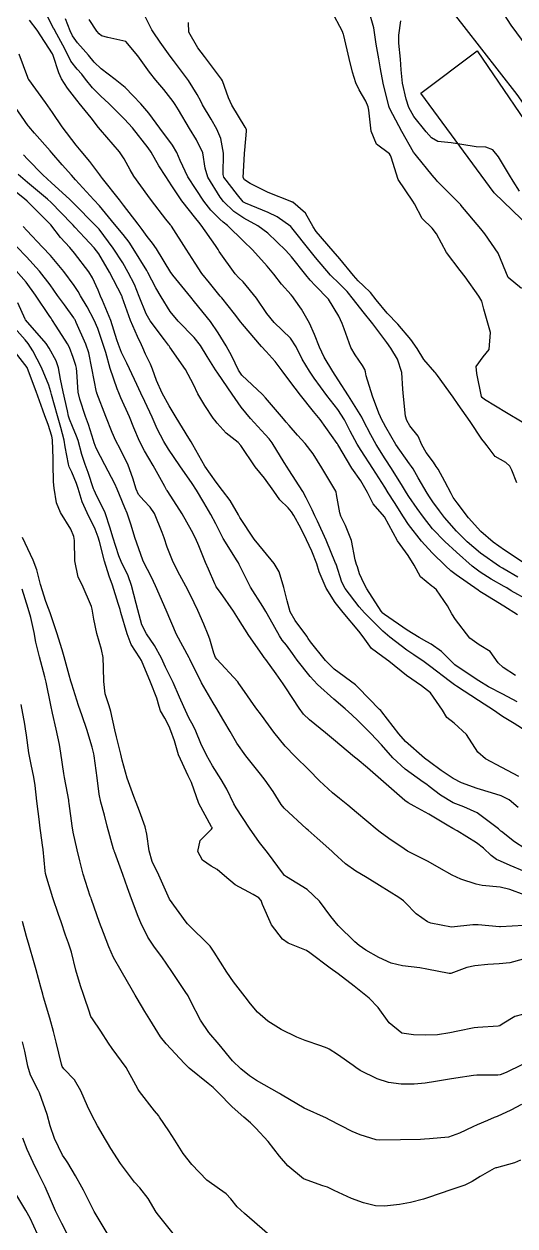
# Model space of a CAD drawing. Header units: metres. Extents: x 318500 to 325275, y 7408834 to 7428799.
# Drawn here: x 321953.8 to 321994.5, y 7423178.1 to 7423277.9 of the extents above; entities that cross this region are included whole.
import ezdxf

# ---------------------------------------------------------------- set-up
doc = ezdxf.new("R2010")
doc.units = ezdxf.units.M
doc.header["$MEASUREMENT"] = 0
for name, color, linetype in [('Curvas de Nivel 1m', 11, 'Continuous'), ('Curvas de Nivel 5m', 15, 'Continuous'), ('Edificações', 30, 'Continuous'), ('Vias Primárias', 230, 'Continuous'), ('Vias Secundárias', 230, 'Continuous')]:
    doc.layers.add(name, color=color, linetype=linetype)

msp = doc.modelspace()

# ---------------------------------------------------------------- linework, layer by layer
at = {"layer": 'Curvas de Nivel 1m', "flags": 128}
for points, elevation in [([(321994.747, 7423228.853), (321993.61, 7423229.561), (321991.882, 7423230.64), (321991.629, 7423230.803), (321991.489, 7423230.901), (321989.643, 7423232.182), (321989.215, 7423232.496), (321988.755, 7423232.933), (321987.666, 7423234.016), (321986.779, 7423234.964), (321985.701, 7423236.351), (321985.284, 7423236.984), (321984.538, 7423238.176), (321984.02, 7423238.997), (321983.737, 7423239.443), (321982.73, 7423241.015), (321981.782, 7423242.489), (321981.444, 7423243.035), (321980.869, 7423244.112), (321980.377, 7423245.051), (321979.823, 7423245.897), (321978.915, 7423247.069), (321977.861, 7423248.513), (321977.468, 7423249.086), (321976.874, 7423250.09), (321976.37, 7423251.103), (321975.901, 7423251.82), (321974.554, 7423253.13), (321973.931, 7423253.871), (321973.071, 7423255.149), (321971.963, 7423256.502), (321971.629, 7423256.827), (321971.32, 7423257.17), (321969.998, 7423259.028), (321969.894, 7423259.192), (321969.685, 7423259.514), (321968.491, 7423261.213), (321968.288, 7423261.472), (321968.036, 7423261.771), (321966.899, 7423263.232), (321966.069, 7423264.477), (321965.567, 7423265.248), (321964.978, 7423266.146), (321964.336, 7423267.266), (321964.105, 7423267.62), (321962.786, 7423269.29), (321962.141, 7423270.012), (321960.836, 7423271.313), (321960.166, 7423271.931), (321959.465, 7423272.622), (321958.893, 7423273.339), (321958.579, 7423273.737), (321958.192, 7423274.164), (321957.686, 7423274.842), (321957.42, 7423275.362), (321957.015, 7423276.162), (321956.351, 7423277.378), (321956.313, 7423277.451), (321956.242, 7423277.568), (321955.292, 7423279.39)], 831), ([(321995.126, 7423244.85), (321993.822, 7423245.641), (321991.995, 7423246.74), (321991.84, 7423246.877), (321991.817, 7423246.9), (321991.766, 7423246.976), (321991.36, 7423248.905), (321991.316, 7423249.465), (321991.884, 7423250.292), (321992.381, 7423250.893), (321992.509, 7423252.293), (321992.327, 7423252.894), (321991.94, 7423254.224), (321991.794, 7423254.902), (321991.544, 7423255.315), (321990.389, 7423256.916), (321989.978, 7423257.438), (321988.85, 7423258.937), (321988.023, 7423260.485), (321987.648, 7423260.956), (321986.838, 7423261.768), (321986.198, 7423262.978), (321986.053, 7423263.204), (321984.849, 7423264.992), (321984.252, 7423266.855), (321984.204, 7423266.999), (321984.111, 7423267.122), (321983.052, 7423267.948), (321982.607, 7423269.023), (321982.408, 7423270.774), (321982.35, 7423271.027), (321982.167, 7423271.51), (321981.604, 7423272.461), (321981.326, 7423273.043), (321981.05, 7423273.905), (321980.783, 7423275.051), (321980.33, 7423276.968), (321980.3, 7423277.059), (321980.285, 7423277.103), (321980.242, 7423277.232), (321979.288, 7423279.07)], 836), ([(321995.073, 7423255.965), (321993.97, 7423256.87), (321993.126, 7423258.883), (321992.024, 7423260.499), (321991.686, 7423260.903), (321990.049, 7423262.87), (321990.028, 7423262.898), (321990.011, 7423262.921), (321988.079, 7423264.868), (321988.008, 7423264.951), (321987.668, 7423265.375), (321986.367, 7423266.976), (321986.244, 7423267.111), (321986.113, 7423267.282), (321985.148, 7423268.99), (321984.158, 7423270.863), (321984.097, 7423271.001), (321984.067, 7423271.096), (321983.606, 7423273.009), (321983.38, 7423274.19), (321983.243, 7423275.015), (321983.012, 7423276.235), (321982.908, 7423277.02), (321982.814, 7423277.59), (321982.394, 7423279.028)], 837), ([(321995.619, 7423230.086), (321994.221, 7423230.861), (321993.849, 7423231.084), (321993.633, 7423231.205), (321992.557, 7423231.804), (321991.645, 7423232.389), (321990.971, 7423232.907), (321989.667, 7423234.048), (321988.714, 7423234.934), (321987.696, 7423236.003), (321986.932, 7423236.962), (321986.427, 7423237.679), (321985.727, 7423238.689), (321985.534, 7423238.982), (321985.194, 7423239.53), (321984.296, 7423240.995), (321983.772, 7423241.8), (321983.014, 7423243.012), (321982.581, 7423243.801), (321981.948, 7423245.028), (321981.814, 7423245.275), (321980.725, 7423247.047), (321979.86, 7423248.366), (321979.405, 7423249.065), (321978.701, 7423250.253), (321978.302, 7423251.076), (321977.906, 7423252.131), (321977.487, 7423253.086), (321976.804, 7423254.23), (321976.216, 7423255.106), (321976.1, 7423255.256), (321975.953, 7423255.427), (321975.166, 7423256.326), (321974.528, 7423257.132), (321973.98, 7423257.815), (321972.755, 7423259.152), (321972.011, 7423259.895), (321970.667, 7423261.18), (321970.319, 7423261.472), (321970.035, 7423261.711), (321969.297, 7423262.456), (321968.72, 7423263.21), (321968.064, 7423264.164), (321967.39, 7423265.227), (321966.747, 7423266.58), (321966.477, 7423267.236), (321966.109, 7423267.841), (321965.069, 7423269.256), (321964.148, 7423270.5), (321963.492, 7423271.28), (321962.841, 7423271.964), (321962.173, 7423272.637), (321961.354, 7423273.308), (321960.193, 7423274.182), (321959.616, 7423274.744), (321959.131, 7423275.336), (321958.711, 7423275.836), (321958.225, 7423276.363), (321957.817, 7423276.939), (321957.629, 7423277.359), (321957.235, 7423278.351)], 832), ([(321994.767, 7423231.978), (321993.648, 7423232.637), (321993.5, 7423232.724), (321993.253, 7423232.876), (321991.666, 7423233.963), (321990.567, 7423234.911), (321989.693, 7423235.811), (321988.691, 7423236.935), (321988.261, 7423237.488), (321987.723, 7423238.232), (321987.427, 7423238.655), (321987.234, 7423238.957), (321986.499, 7423240.219), (321986.088, 7423240.975), (321985.956, 7423241.17), (321985.766, 7423241.406), (321984.646, 7423242.991), (321983.804, 7423244.437), (321983.612, 7423244.807), (321983.512, 7423245.004), (321983.228, 7423245.6), (321982.696, 7423247.017), (321982.196, 7423248.695), (321982.12, 7423249.026), (321982.064, 7423249.219), (321981.875, 7423249.558), (321981.284, 7423250.439), (321980.923, 7423251.045), (321980.357, 7423252.61), (321980.199, 7423253.056), (321979.929, 7423253.664), (321979.059, 7423255.069), (321977.961, 7423256.213), (321977.528, 7423256.649), (321977.17, 7423257.092), (321975.992, 7423258.58), (321975.507, 7423259.117), (321974.021, 7423260.534), (321973.181, 7423261.148), (321972.036, 7423261.789), (321971.212, 7423262.343), (321970.338, 7423263.186), (321970.055, 7423263.536), (321969.033, 7423265.206), (321968.832, 7423265.953), (321968.621, 7423267.212), (321968.116, 7423268.298), (321967.534, 7423269.226), (321966.6, 7423270.789), (321966.332, 7423271.238), (321966.163, 7423271.491), (321965.386, 7423272.466), (321964.719, 7423273.262), (321964.19, 7423273.914), (321963.24, 7423275.285), (321962.228, 7423276.468), (321960.739, 7423276.808), (321960.234, 7423276.924), (321960.018, 7423277.105), (321959.834, 7423277.326), (321959.204, 7423278.29)], 833), ([(321995.459, 7423233.036), (321993.67, 7423234.233), (321992.716, 7423234.884), (321991.693, 7423235.767), (321990.673, 7423236.91), (321989.722, 7423238.155), (321989.409, 7423238.607), (321989.224, 7423238.928), (321988.724, 7423239.914), (321988.15, 7423240.944), (321988.002, 7423241.185), (321987.769, 7423241.521), (321987.164, 7423242.343), (321986.792, 7423242.965), (321986.508, 7423243.68), (321985.806, 7423244.54), (321985.55, 7423244.983), (321985.446, 7423245.353), (321985.269, 7423246.986), (321985.236, 7423247.599), (321985.142, 7423248.987), (321984.778, 7423250.094), (321984.227, 7423250.997), (321983.897, 7423251.472), (321982.745, 7423253.018), (321981.935, 7423254.005), (321981.138, 7423255.042), (321980.612, 7423255.706), (321979.963, 7423256.349), (321979.224, 7423257.067), (321977.992, 7423258.515), (321977.532, 7423259.087), (321976.028, 7423261.001), (321975.926, 7423261.112), (321974.809, 7423261.899), (321974.041, 7423262.26), (321972.173, 7423263.035), (321972.049, 7423263.096), (321972.01, 7423263.121), (321971.972, 7423263.161), (321971.505, 7423263.722), (321970.379, 7423265.186), (321970.31, 7423265.415), (321970.336, 7423267.186), (321970.118, 7423268.414), (321969.8, 7423269.195), (321969.319, 7423270.026), (321968.606, 7423271.213), (321968.453, 7423271.505), (321968.169, 7423272.072), (321967.452, 7423273.227), (321966.205, 7423274.889), (321965.929, 7423275.244), (321965.083, 7423276.401), (321964.501, 7423277.266), (321964.406, 7423277.432), (321964.245, 7423277.753), (321963.731, 7423278.754)], 834), ([(321994.901, 7423264.024), (321994.393, 7423264.865), (321994.087, 7423265.369), (321993.171, 7423266.884), (321992.684, 7423267.46), (321992.118, 7423267.687), (321991.3, 7423267.726), (321990.12, 7423267.915), (321989.233, 7423268.045), (321988.122, 7423268.172), (321987.617, 7423268.45), (321987.157, 7423268.965), (321986.149, 7423270.249), (321985.725, 7423270.984), (321985.495, 7423271.662), (321985.21, 7423272.99), (321985.091, 7423274.101), (321985.041, 7423274.992), (321984.896, 7423276.328), (321984.892, 7423276.993), (321985.064, 7423278.179)], 838), ([(321994.725, 7423221.628), (321993.511, 7423222.255), (321992.335, 7423222.888), (321991.527, 7423223.372), (321990.227, 7423224.226), (321989.547, 7423224.706), (321989.308, 7423224.924), (321988.422, 7423225.801), (321987.565, 7423226.408), (321987.217, 7423226.606), (321986.585, 7423226.965), (321985.579, 7423227.59), (321983.713, 7423228.884), (321983.6, 7423228.973), (321983.571, 7423229), (321983.438, 7423229.167), (321982.231, 7423231.021), (321982.025, 7423231.416), (321981.642, 7423232.268), (321981.451, 7423232.836), (321981.388, 7423233.034), (321981.282, 7423233.409), (321980.978, 7423235.041), (321980.473, 7423236.274), (321980.076, 7423237.055), (321979.989, 7423237.332), (321979.728, 7423238.85), (321979.691, 7423239.06), (321979.659, 7423239.133), (321978.502, 7423241.073), (321977.777, 7423242.218), (321977.11, 7423243.09), (321976.48, 7423243.783), (321975.805, 7423244.57), (321975.557, 7423244.864), (321975.333, 7423245.117), (321973.836, 7423246.875), (321973.584, 7423247.143), (321971.864, 7423248.769), (321971.593, 7423249.164), (321971.041, 7423250.332), (321970.572, 7423251.18), (321969.906, 7423252.281), (321969.278, 7423253.2), (321967.945, 7423254.857), (321967.644, 7423255.223), (321966.145, 7423257.061), (321965.999, 7423257.24), (321965.971, 7423257.284), (321964.776, 7423259.258), (321964.454, 7423259.713), (321964.01, 7423260.28), (321963.593, 7423260.853), (321963.275, 7423261.281), (321962.043, 7423262.863), (321961.702, 7423263.303), (321960.313, 7423265.082), (321960.134, 7423265.319), (321960.081, 7423265.387), (321959.248, 7423266.49), (321958.543, 7423267.343), (321958.108, 7423267.861), (321956.952, 7423269.368), (321956.148, 7423270.555), (321955.571, 7423271.386), (321954.179, 7423273.304), (321954.146, 7423273.367), (321954.132, 7423273.401), (321954.097, 7423273.486), (321953.395, 7423275.412)], 829), ([(321995.474, 7423219.197), (321994.453, 7423219.829), (321993.485, 7423220.413), (321993.211, 7423220.598), (321992.822, 7423220.88), (321991.503, 7423221.74), (321989.692, 7423222.918), (321989.522, 7423223.038), (321989.066, 7423223.388), (321987.544, 7423224.544), (321986.984, 7423224.958), (321986.132, 7423225.547), (321985.56, 7423225.933), (321984.153, 7423226.994), (321983.577, 7423227.498), (321982.051, 7423229.023), (321981.607, 7423229.515), (321980.437, 7423231.048), (321980.164, 7423231.581), (321979.681, 7423233.06), (321979.651, 7423233.138), (321978.869, 7423235.068), (321978.136, 7423236.643), (321977.931, 7423237.078), (321977.715, 7423237.565), (321977.217, 7423238.58), (321976.919, 7423239.092), (321975.757, 7423240.904), (321975.623, 7423241.112), (321975.387, 7423241.494), (321974.387, 7423243.131), (321974.132, 7423243.473), (321973.797, 7423243.828), (321972.579, 7423245.152), (321971.824, 7423246.1), (321971.075, 7423247.171), (321969.866, 7423248.92), (321969.679, 7423249.193), (321968.982, 7423250.304), (321968.437, 7423251.212), (321967.9, 7423251.894), (321966.575, 7423253.233), (321965.932, 7423254.033), (321965.161, 7423255.252), (321964.717, 7423256.018), (321964.067, 7423257.269), (321963.973, 7423257.439), (321962.844, 7423259.287), (321962.506, 7423259.793), (321962.011, 7423260.426), (321961.303, 7423261.307), (321960.042, 7423262.815), (321959.583, 7423263.327), (321958.074, 7423264.978), (321957.719, 7423265.355), (321956.944, 7423266.223), (321956.098, 7423267.223), (321955.964, 7423267.381), (321954.671, 7423268.846), (321954.182, 7423269.399), (321954.131, 7423269.462), (321952.774, 7423271.421)], 828), ([(321994.85, 7423215.417), (321993.43, 7423216.188), (321992.077, 7423216.89), (321991.448, 7423217.447), (321990.521, 7423218.909), (321989.479, 7423219.862), (321988.88, 7423220.325), (321988.518, 7423220.935), (321987.511, 7423222.365), (321986.769, 7423222.961), (321985.532, 7423223.807), (321984.073, 7423224.995), (321983.554, 7423225.359), (321982.613, 7423226.067), (321981.932, 7423227.025), (321981.577, 7423227.508), (321980.262, 7423229.05), (321979.612, 7423229.875), (321978.864, 7423231.068), (321978.294, 7423232.423), (321978.078, 7423233.076), (321977.666, 7423234.15), (321977.231, 7423235.087), (321976.748, 7423236.04), (321976.173, 7423237.103), (321976.001, 7423237.394), (321975.716, 7423237.741), (321975.016, 7423238.413), (321974.515, 7423239.128), (321973.746, 7423240.209), (321972.971, 7423241.148), (321971.786, 7423242.919), (321971.551, 7423243.164), (321970.56, 7423243.94), (321969.806, 7423244.779), (321969.629, 7423245.013), (321969.493, 7423245.195), (321968.791, 7423246.24), (321968.214, 7423247.214), (321967.851, 7423247.969), (321967.193, 7423249.227), (321965.889, 7423251.091), (321965.83, 7423251.181), (321965.791, 7423251.241), (321965.444, 7423251.7), (321964.258, 7423253.265), (321963.929, 7423253.847), (321963.357, 7423255.279), (321962.954, 7423256.279), (321962.444, 7423257.293), (321961.982, 7423258.074), (321961.178, 7423259.308), (321960.016, 7423260.871), (321959.808, 7423261.113), (321959.597, 7423261.326), (321958.043, 7423262.889), (321957.561, 7423263.357), (321956.07, 7423264.728), (321955.352, 7423265.387), (321954.093, 7423266.691), (321953.741, 7423267.05)], 827), ([(321994.787, 7423212.849), (321994.037, 7423213.501), (321993.399, 7423213.816), (321992.591, 7423214.071), (321991.405, 7423214.431), (321990.088, 7423214.913), (321989.415, 7423215.26), (321988.418, 7423215.942), (321987.436, 7423216.654), (321987.033, 7423216.956), (321985.46, 7423218.332), (321984.888, 7423218.986), (321983.488, 7423220.798), (321983.395, 7423220.908), (321983.3, 7423221.003), (321981.517, 7423222.833), (321981.288, 7423223.033), (321979.539, 7423224.352), (321978.807, 7423225.067), (321977.565, 7423226.625), (321977.382, 7423226.897), (321977.25, 7423227.085), (321976.304, 7423228.385), (321975.888, 7423229.106), (321975.614, 7423230.017), (321975.362, 7423231.114), (321974.958, 7423232.435), (321974.558, 7423233.126), (321973.666, 7423234.193), (321972.883, 7423235.148), (321971.707, 7423236.936), (321971.584, 7423237.162), (321970.884, 7423238.335), (321970.271, 7423239.182), (321969.74, 7423239.862), (321968.791, 7423241.205), (321967.786, 7423242.979), (321967.661, 7423243.221), (321967.48, 7423243.536), (321966.423, 7423245.234), (321965.824, 7423246.196), (321965.252, 7423247.249), (321964.798, 7423248.313), (321964.46, 7423249.261), (321964.281, 7423249.671), (321963.882, 7423250.487), (321963.643, 7423251.03), (321963.533, 7423251.275), (321963.212, 7423251.969), (321962.635, 7423253.289), (321961.949, 7423255.244), (321961.932, 7423255.3), (321961.914, 7423255.337), (321960.881, 7423257.311), (321959.993, 7423258.844), (321959.622, 7423259.326), (321958.833, 7423260.162), (321958.017, 7423261.032), (321957.866, 7423261.2), (321957.726, 7423261.354), (321956.046, 7423263.102), (321955.746, 7423263.383), (321954.07, 7423264.753), (321953.305, 7423265.412)], 826), ([(321995.321, 7423207.55), (321994.133, 7423208.052), (321993.333, 7423208.397), (321993.002, 7423208.542), (321992.561, 7423208.882), (321991.916, 7423209.469), (321991.345, 7423209.924), (321989.724, 7423210.916), (321989.363, 7423211.119), (321988.91, 7423211.383), (321987.38, 7423212.301), (321986.165, 7423212.968), (321985.663, 7423213.246), (321985.395, 7423213.439), (321983.615, 7423214.998), (321983.413, 7423215.177), (321982.298, 7423216.146), (321981.438, 7423216.864), (321981.227, 7423217.033), (321979.462, 7423218.504), (321978.81, 7423219.067), (321977.481, 7423220.145), (321976.995, 7423220.597), (321976.637, 7423221.093), (321975.515, 7423222.789), (321975.293, 7423223.113), (321974.705, 7423223.95), (321973.853, 7423225.135), (321973.728, 7423225.314), (321973.554, 7423225.566), (321972.438, 7423227.151), (321971.59, 7423228.508), (321971.179, 7423229.166), (321970.097, 7423230.709), (321969.749, 7423231.188), (321969.704, 7423231.262), (321969.632, 7423231.436), (321969.096, 7423232.65), (321968.853, 7423233.202), (321968.288, 7423234.593), (321968.018, 7423235.215), (321967.69, 7423235.861), (321966.91, 7423237.228), (321965.729, 7423239.102), (321965.667, 7423239.179), (321965.624, 7423239.242), (321965.471, 7423239.507), (321964.504, 7423241.259), (321963.778, 7423242.482), (321963.374, 7423243.276), (321962.905, 7423244.388), (321962.534, 7423245.289), (321961.834, 7423246.868), (321961.651, 7423247.302), (321961.531, 7423247.617), (321960.943, 7423249.309), (321960.57, 7423250.627), (321960.365, 7423251.315), (321959.91, 7423252.64), (321959.617, 7423253.325), (321959.022, 7423254.419), (321958.49, 7423255.342), (321958.29, 7423255.69), (321957.953, 7423256.212), (321957.097, 7423257.363), (321955.99, 7423258.69), (321955.333, 7423259.387), (321954.014, 7423260.761), (321953.722, 7423261.11)], 824), ([(321995.291, 7423205.604), (321994.098, 7423206.058), (321993.3, 7423206.23), (321991.815, 7423206.38), (321991.304, 7423206.485), (321990.041, 7423206.913), (321989.313, 7423207.249), (321988.229, 7423207.847), (321987.324, 7423208.375), (321986.946, 7423208.575), (321986.106, 7423208.968), (321985.601, 7423209.243), (321985.337, 7423209.423), (321984.057, 7423210.285), (321983.357, 7423210.797), (321983.103, 7423211.004), (321981.381, 7423212.441), (321980.666, 7423213.041), (321979.961, 7423213.617), (321979.4, 7423214.071), (321978.308, 7423215.071), (321977.423, 7423215.973), (321976.284, 7423217.097), (321975.453, 7423217.958), (321974.522, 7423219.124), (321974.079, 7423219.734), (321973.484, 7423220.533), (321973.041, 7423221.144), (321971.905, 7423222.765), (321971.629, 7423223.159), (321971.522, 7423223.297), (321969.789, 7423225.186), (321969.689, 7423225.325), (321969.555, 7423225.666), (321969.212, 7423226.841), (321969.082, 7423227.197), (321968.718, 7423228.068), (321968.225, 7423229.211), (321967.619, 7423230.474), (321967.23, 7423231.224), (321966.731, 7423232.137), (321966.176, 7423233.235), (321965.669, 7423234.479), (321965.408, 7423235.244), (321965.248, 7423235.685), (321964.607, 7423237.257), (321964.256, 7423237.803), (321963.721, 7423238.338), (321963.294, 7423238.845), (321963.096, 7423239.28), (321962.815, 7423240.213), (321962.442, 7423241.29), (321961.78, 7423242.636), (321961.419, 7423243.304), (321961.101, 7423244.003), (321960.593, 7423245.312), (321959.839, 7423247.27), (321959.825, 7423247.32), (321959.819, 7423247.341), (321959.43, 7423249.327), (321959.164, 7423250.612), (321958.934, 7423251.334), (321958.123, 7423253.141), (321958.029, 7423253.348), (321957.991, 7423253.419), (321957.922, 7423253.525), (321957.154, 7423254.583), (321956.572, 7423255.371), (321955.953, 7423256.244), (321955.084, 7423257.389), (321953.988, 7423258.579), (321953.197, 7423259.412)], 823), ([(321995.262, 7423203.06), (321993.336, 7423202.944), (321993.261, 7423202.937), (321991.469, 7423203.104), (321991.262, 7423203.122), (321991.046, 7423203.119), (321989.26, 7423202.92), (321987.563, 7423203.245), (321987.264, 7423203.355), (321986.321, 7423204.019), (321985.415, 7423204.978), (321985.282, 7423205.103), (321984.894, 7423205.376), (321983.301, 7423206.374), (321982.279, 7423207.015), (321981.654, 7423207.366), (321981.315, 7423207.561), (321980.458, 7423208.18), (321979.499, 7423209.057), (321979.332, 7423209.218), (321978.109, 7423210.312), (321977.359, 7423210.982), (321977.245, 7423211.082), (321975.385, 7423212.802), (321975.14, 7423213.114), (321974.465, 7423214.188), (321973.815, 7423215.134), (321973.417, 7423215.636), (321972.191, 7423217.152), (321971.456, 7423218.204), (321970.885, 7423219.169), (321970.367, 7423220.064), (321969.714, 7423221.187), (321969.495, 7423221.542), (321968.52, 7423223.205), (321967.549, 7423225.164), (321967.52, 7423225.22), (321967.491, 7423225.28), (321966.452, 7423227.231), (321965.6, 7423229.24), (321964.711, 7423231.254), (321964.36, 7423231.982), (321963.703, 7423233.269), (321963.652, 7423233.389), (321962.98, 7423235.281), (321962.688, 7423236.293), (321962.352, 7423237.29), (321962.155, 7423237.734), (321961.725, 7423238.812), (321961.531, 7423239.302), (321961.319, 7423239.722), (321960.49, 7423241.313), (321959.781, 7423242.702), (321959.61, 7423243.145), (321959.56, 7423243.323), (321959.145, 7423244.671), (321958.903, 7423245.334), (321958.415, 7423246.757), (321958.297, 7423247.343), (321958.182, 7423249.029), (321958.14, 7423249.346), (321958.09, 7423249.565), (321957.879, 7423250.221), (321957.573, 7423251.04), (321957.405, 7423251.357), (321956.468, 7423252.815), (321956.108, 7423253.377), (321956.031, 7423253.488), (321955.923, 7423253.641), (321954.744, 7423255.392), (321953.956, 7423256.473), (321953.135, 7423257.413)], 822), ([(321995.221, 7423200.269), (321994.105, 7423199.969), (321993.215, 7423199.875), (321992.279, 7423199.819), (321991.212, 7423199.705), (321990.546, 7423199.57), (321989.202, 7423199.081), (321989.059, 7423199.065), (321987.207, 7423199.439), (321986.637, 7423199.53), (321985.211, 7423199.72), (321984.265, 7423199.938), (321983.221, 7423200.388), (321982.15, 7423201.016), (321981.607, 7423201.397), (321981.237, 7423201.699), (321979.872, 7423203.044), (321979.261, 7423203.792), (321978.306, 7423205.07), (321977.294, 7423206.04), (321975.571, 7423207.106), (321975.411, 7423207.209), (321975.312, 7423207.327), (321973.985, 7423209.123), (321973.342, 7423209.949), (321972.49, 7423211.143), (321971.385, 7423212.831), (321971.197, 7423213.163), (321970.611, 7423214.381), (321970.153, 7423215.179), (321969.427, 7423216.328), (321968.939, 7423217.195), (321968.471, 7423218.183), (321968.049, 7423219.204), (321967.866, 7423219.598), (321967.481, 7423220.295), (321967.183, 7423220.919), (321967.051, 7423221.224), (321966.706, 7423222.024), (321966.155, 7423223.234), (321965.539, 7423224.51), (321965.199, 7423225.245), (321964.622, 7423226.316), (321963.96, 7423227.264), (321963.581, 7423228.036), (321963.227, 7423229.276), (321963.095, 7423229.79), (321962.722, 7423231.284), (321962.435, 7423232.085), (321961.845, 7423233.297), (321961.657, 7423233.765), (321961.154, 7423235.305), (321960.935, 7423236.064), (321960.531, 7423237.312), (321959.726, 7423238.967), (321959.607, 7423239.2), (321959.562, 7423239.323), (321959.104, 7423240.684), (321958.872, 7423241.333), (321958.598, 7423242.164), (321958.279, 7423243.343), (321958.152, 7423243.703), (321957.801, 7423244.488), (321957.568, 7423245.114), (321957.495, 7423245.355), (321957.388, 7423245.785), (321957.027, 7423247.362), (321956.806, 7423248.415), (321956.65, 7423249.368), (321956.462, 7423249.958), (321955.886, 7423251.008), (321955.62, 7423251.383), (321953.919, 7423253.348), (321953.886, 7423253.401), (321953.285, 7423254.762)], 821), ([(321995.106, 7423191.489), (321993.801, 7423190.859), (321993.296, 7423190.668), (321993.096, 7423190.628), (321991.375, 7423190.616), (321991.095, 7423190.596), (321989.625, 7423190.381), (321989.091, 7423190.295), (321987.934, 7423190.091), (321987.085, 7423189.956), (321986.168, 7423189.875), (321985.084, 7423189.891), (321984.043, 7423190.028), (321983.09, 7423190.318), (321981.686, 7423191.021), (321981.336, 7423191.26), (321981.104, 7423191.444), (321979.799, 7423192.358), (321979.117, 7423192.796), (321978.944, 7423192.878), (321978.421, 7423193.06), (321977.127, 7423193.517), (321976.432, 7423193.789), (321975.14, 7423194.412), (321974.029, 7423195.121), (321973.157, 7423195.874), (321972.587, 7423196.562), (321972.143, 7423197.145), (321971.188, 7423198.366), (321970.613, 7423199.169), (321969.561, 7423200.849), (321969.347, 7423201.188), (321969.3, 7423201.258), (321969.231, 7423201.336), (321967.353, 7423203.209), (321967.252, 7423203.326), (321965.863, 7423205.231), (321965.299, 7423206.478), (321964.99, 7423207.245), (321964.438, 7423208.37), (321964.165, 7423209.257), (321963.976, 7423210.636), (321963.849, 7423211.263), (321963.379, 7423212.56), (321963.092, 7423213.273), (321962.901, 7423213.768), (321962.362, 7423215.28), (321961.944, 7423216.773), (321961.824, 7423217.286), (321961.462, 7423218.735), (321961.34, 7423219.292), (321961.004, 7423220.816), (321960.848, 7423221.3), (321960.526, 7423222.283), (321960.409, 7423223.307), (321960.397, 7423224.447), (321960.347, 7423225.308), (321960.211, 7423225.968), (321959.82, 7423227.317), (321959.588, 7423228.501), (321959.437, 7423229.322), (321959.385, 7423229.542), (321958.627, 7423231.335), (321958.292, 7423231.996), (321958.006, 7423233.345), (321957.992, 7423235.028), (321957.929, 7423235.346), (321957.689, 7423235.956), (321956.818, 7423237.363), (321956.493, 7423238.143), (321956.302, 7423239.371), (321956.25, 7423239.885), (321956.2, 7423241.373), (321956.197, 7423241.804), (321956.159, 7423243.374), (321956.11, 7423243.692), (321955.803, 7423244.646), (321955.525, 7423245.383), (321955.362, 7423245.839), (321954.805, 7423247.39), (321954.172, 7423249.09), (321954.04, 7423249.398), (321953.872, 7423249.649), (321953.092, 7423250.625)], 819), ([(321995.06, 7423188.204), (321994.187, 7423187.719), (321993.045, 7423187.196), (321992.811, 7423187.106), (321992.257, 7423186.878), (321991.405, 7423186.518), (321991.035, 7423186.353), (321989.924, 7423185.801), (321989.026, 7423185.493), (321987.435, 7423185.355), (321987.024, 7423185.32), (321986.68, 7423185.297), (321985.023, 7423185.269), (321983.262, 7423185.236), (321983.023, 7423185.263), (321981.685, 7423185.679), (321981.029, 7423185.957), (321979.154, 7423186.934), (321979.039, 7423186.988), (321978.996, 7423187.007), (321978.885, 7423187.052), (321977.052, 7423187.903), (321975.203, 7423188.973), (321975.069, 7423189.059), (321974.984, 7423189.111), (321973.08, 7423190.173), (321972.511, 7423190.566), (321971.783, 7423191.15), (321971.1, 7423191.83), (321969.971, 7423193.177), (321969.135, 7423194.175), (321968.423, 7423195.197), (321967.635, 7423196.735), (321967.399, 7423197.208), (321967.176, 7423197.582), (321966.051, 7423199.227), (321965.218, 7423200.451), (321964.63, 7423201.249), (321964.056, 7423202.076), (321963.474, 7423203.267), (321963.258, 7423203.795), (321962.7, 7423205.276), (321962.383, 7423206.189), (321962.001, 7423207.283), (321961.328, 7423209.13), (321961.281, 7423209.242), (321961.264, 7423209.291), (321961.229, 7423209.394), (321960.686, 7423211.3), (321960.461, 7423212.217), (321960.178, 7423213.308), (321960.038, 7423213.952), (321959.85, 7423215.313), (321959.622, 7423217.133), (321959.587, 7423217.318), (321959.448, 7423217.86), (321959.003, 7423219.327), (321958.611, 7423220.463), (321958.316, 7423221.338), (321957.755, 7423223.108), (321957.677, 7423223.348), (321957.528, 7423223.855), (321957.12, 7423225.354), (321956.953, 7423225.959), (321956.502, 7423227.361), (321955.95, 7423229.011), (321955.829, 7423229.368), (321955.609, 7423229.974), (321955.161, 7423231.377), (321954.841, 7423232.581), (321954.559, 7423233.386), (321953.678, 7423235.27)], 818), ([(321995.001, 7423183.567), (321994.498, 7423183.347), (321992.991, 7423182.944), (321992.932, 7423182.929), (321992.81, 7423182.872), (321991.638, 7423182.225), (321990.974, 7423181.804), (321990.369, 7423181.499), (321988.962, 7423181.023), (321988.887, 7423180.996), (321988.666, 7423180.924), (321986.954, 7423180.339), (321985.867, 7423180.045), (321984.949, 7423179.883), (321983.699, 7423179.74), (321982.948, 7423179.768), (321981.951, 7423180.016), (321980.954, 7423180.381), (321979.516, 7423181.044), (321978.964, 7423181.317), (321978.582, 7423181.439), (321976.974, 7423182.024), (321975.692, 7423183.099), (321975.002, 7423183.909), (321974.039, 7423185.12), (321973.031, 7423186.233), (321972.574, 7423186.675), (321972.033, 7423187.145), (321971.053, 7423187.994), (321969.91, 7423189.177), (321969.493, 7423189.603), (321969.077, 7423189.93), (321967.506, 7423191.206), (321967.096, 7423191.609), (321965.591, 7423193.233), (321965.129, 7423193.81), (321964.22, 7423195.254), (321963.818, 7423195.922), (321963.167, 7423197.006), (321963.009, 7423197.272), (321962.793, 7423197.656), (321961.855, 7423199.283), (321961.217, 7423200.403), (321960.822, 7423201.296), (321960.392, 7423202.453), (321960.057, 7423203.308), (321959.385, 7423205.212), (321959.351, 7423205.319), (321959.283, 7423205.505), (321958.712, 7423207.329), (321958.413, 7423208.426), (321958.201, 7423209.337), (321957.875, 7423210.82), (321957.781, 7423211.344), (321957.537, 7423213.198), (321957.523, 7423213.348), (321957.503, 7423213.461), (321957.397, 7423214.043), (321957.145, 7423215.353), (321957.09, 7423215.679), (321956.847, 7423217.356), (321956.726, 7423218.083), (321956.467, 7423219.36), (321956.162, 7423220.684), (321956.003, 7423221.365), (321955.629, 7423223.258), (321955.608, 7423223.369), (321955.525, 7423223.715), (321955.083, 7423225.377), (321954.77, 7423226.59), (321954.625, 7423227.384), (321954.348, 7423228.629), (321954.122, 7423229.392), (321953.624, 7423230.991)], 817), ([(321974.415, 7423177.115), (321972.93, 7423178.435), (321972.088, 7423179.143), (321971.488, 7423179.694), (321970.952, 7423180.368), (321970.579, 7423180.788), (321970.011, 7423181.174), (321968.971, 7423181.908), (321967.713, 7423183.203), (321967.004, 7423184.136), (321966.296, 7423185.221), (321965.813, 7423186.014), (321965.039, 7423187.142), (321964.998, 7423187.199), (321964.966, 7423187.241), (321964.627, 7423187.666), (321963.371, 7423189.265), (321963.25, 7423189.446), (321963.075, 7423189.796), (321962.271, 7423191.278), (321961.113, 7423192.842), (321960.796, 7423193.295), (321960.161, 7423194.278), (321959.465, 7423195.315), (321959.348, 7423195.513), (321959.157, 7423196.022), (321958.851, 7423197.009), (321958.736, 7423197.327), (321958.475, 7423198.036), (321958.085, 7423199.337), (321957.723, 7423200.842), (321957.561, 7423201.345), (321957.471, 7423201.585), (321957.239, 7423202.25), (321956.86, 7423203.354), (321956.649, 7423203.967), (321956.185, 7423205.361), (321955.694, 7423206.976), (321955.581, 7423207.367), (321955.538, 7423207.594), (321955.378, 7423209.37), (321955.335, 7423209.728), (321955.105, 7423211.374), (321955.064, 7423211.675), (321954.859, 7423213.378), (321954.704, 7423214.682), (321954.609, 7423215.382), (321954.393, 7423216.418), (321954.194, 7423217.389), (321953.985, 7423218.87), (321953.912, 7423219.393), (321953.851, 7423219.772), (321953.541, 7423221.399)], 816), ([(321960.7, 7423177.507), (321959.622, 7423179.31), (321959.386, 7423179.755), (321958.953, 7423180.631), (321958.726, 7423181.092), (321958.6, 7423181.325), (321958.05, 7423182.258), (321957.424, 7423183.343), (321957.253, 7423183.606), (321956.996, 7423183.993), (321956.321, 7423185.357), (321955.972, 7423186.415), (321955.702, 7423187.363), (321955.067, 7423189.15), (321954.961, 7423189.372), (321954.33, 7423190.629), (321954.102, 7423191.385), (321953.863, 7423192.635), (321953.674, 7423193.392)], 814), ([(321957.427, 7423177.342), (321956.924, 7423178.307), (321956.404, 7423179.355), (321955.98, 7423180.329), (321955.532, 7423181.364), (321954.977, 7423182.51), (321954.537, 7423183.377), (321954.065, 7423184.448), (321953.701, 7423185.39)], 813), ([(321954.91, 7423177.418), (321954.292, 7423178.748), (321953.94, 7423179.385), (321952.955, 7423181.063)], 812)]:
    msp.add_lwpolyline(points, dxfattribs=dict(at, elevation=elevation))
at = {"layer": 'Curvas de Nivel 5m', "flags": 128}
for points, elevation in [([(321994.569, 7423223.82), (321993.544, 7423224.484), (321993.128, 7423224.876), (321992.484, 7423225.811), (321991.565, 7423226.372), (321990.781, 7423226.908), (321989.593, 7423228.455), (321989.292, 7423228.925), (321988.932, 7423229.608), (321988.018, 7423230.944), (321987.805, 7423231.121), (321987.633, 7423231.225), (321986.682, 7423232.006), (321986.177, 7423232.972), (321985.662, 7423233.781), (321984.786, 7423234.989), (321983.71, 7423237), (321982.77, 7423238.064), (321982.288, 7423239.022), (321981.744, 7423239.99), (321981.007, 7423241.041), (321979.838, 7423243.01), (321979.806, 7423243.06), (321979.79, 7423243.089), (321978.354, 7423245.075), (321977.82, 7423245.747), (321976.734, 7423247.097), (321975.857, 7423248.253), (321975.217, 7423249.12), (321974.63, 7423249.881), (321973.886, 7423250.712), (321973.484, 7423251.144), (321971.917, 7423252.981), (321971.78, 7423253.162), (321971.253, 7423253.847), (321970.204, 7423255.186), (321970.08, 7423255.317), (321969.953, 7423255.45), (321969.179, 7423256.419), (321968.559, 7423257.211), (321967.983, 7423258.054), (321967.238, 7423259.228), (321966.019, 7423261.133), (321965.973, 7423261.194), (321965.938, 7423261.241), (321965.569, 7423261.704), (321964.359, 7423263.265), (321964.056, 7423263.674), (321962.906, 7423265.288), (321962.593, 7423265.8), (321962.094, 7423266.733), (321961.707, 7423267.304), (321960.127, 7423269.116), (321959.965, 7423269.322), (321959.36, 7423270.114), (321958.368, 7423271.347), (321958.273, 7423271.461), (321958.162, 7423271.586), (321957.4, 7423272.59), (321956.904, 7423273.369), (321956.672, 7423273.857), (321956.209, 7423275.3), (321956.184, 7423275.38), (321956.144, 7423275.447), (321954.888, 7423277.394), (321954.248, 7423278.246)], 830), ([(321994.7, 7423239.812), (321994.266, 7423240.862), (321994.107, 7423241.207), (321993.769, 7423241.497), (321992.895, 7423242.002), (321992.213, 7423242.894), (321992.031, 7423243.135), (321991.795, 7423243.432), (321990.817, 7423244.91), (321989.831, 7423246.323), (321989.399, 7423246.927), (321988.097, 7423248.716), (321987.928, 7423248.949), (321987.904, 7423248.983), (321987.871, 7423249.013), (321986.98, 7423250.063), (321986.407, 7423250.972), (321985.901, 7423251.728), (321984.823, 7423252.991), (321983.934, 7423253.918), (321983.007, 7423255.014), (321982.552, 7423255.617), (321981.961, 7423256.17), (321981.53, 7423256.601), (321981.142, 7423257.042), (321979.99, 7423258.414), (321979.449, 7423259.066), (321978.024, 7423260.692), (321977.777, 7423261.084), (321977.145, 7423262.197), (321976.094, 7423263.109), (321976.05, 7423263.134), (321976.011, 7423263.15), (321974.062, 7423263.927), (321972.566, 7423264.662), (321972.077, 7423264.977), (321971.984, 7423265.161), (321972.08, 7423267.141), (321972.082, 7423267.16), (321972.08, 7423267.181), (321972.104, 7423267.452), (321972.262, 7423269.025), (321972.24, 7423269.159), (321972.133, 7423269.357), (321971.028, 7423271.177), (321970.759, 7423271.774), (321970.268, 7423273.189), (321970.182, 7423273.344), (321968.755, 7423275.212), (321968.221, 7423275.942), (321967.467, 7423277.228), (321967.435, 7423278.042)], 835), ([(321995.346, 7423209.444), (321994.505, 7423210.007), (321993.402, 7423210.869), (321993.361, 7423210.904), (321993.165, 7423211.071), (321991.383, 7423212.42), (321990.3, 7423212.911), (321989.393, 7423213.255), (321988.356, 7423213.892), (321987.407, 7423214.609), (321987.208, 7423214.753), (321986.908, 7423214.958), (321985.426, 7423216.028), (321984.391, 7423216.99), (321983.456, 7423218.068), (321982.569, 7423219.014), (321982.009, 7423219.556), (321981.481, 7423220.082), (321980.992, 7423220.545), (321980.444, 7423221.046), (321979.502, 7423221.85), (321978.143, 7423223.074), (321977.53, 7423223.725), (321976.455, 7423225.096), (321976.084, 7423225.631), (321975.562, 7423226.325), (321975.215, 7423226.763), (321974.992, 7423227.119), (321974.222, 7423228.499), (321973.863, 7423229.136), (321973.606, 7423229.56), (321972.592, 7423231.15), (321971.649, 7423233.026), (321971.61, 7423233.121), (321971.591, 7423233.161), (321971.479, 7423233.336), (321970.315, 7423235.18), (321969.698, 7423236.403), (321969.29, 7423237.196), (321968.701, 7423238.186), (321968.103, 7423239.214), (321967.738, 7423239.762), (321966.711, 7423241.23), (321965.781, 7423242.62), (321965.387, 7423243.246), (321964.85, 7423244.304), (321964.431, 7423245.261), (321963.829, 7423246.57), (321963.49, 7423247.275), (321963.156, 7423247.974), (321962.54, 7423249.29), (321962.322, 7423249.741), (321961.883, 7423250.649), (321961.626, 7423251.303), (321961.503, 7423251.696), (321960.984, 7423253.309), (321960.308, 7423254.953), (321960.151, 7423255.318), (321959.955, 7423255.806), (321959.48, 7423256.845), (321959.178, 7423257.332), (321957.993, 7423258.89), (321957.581, 7423259.356), (321956.828, 7423260.187), (321956.018, 7423261.226), (321955.889, 7423261.381), (321954.047, 7423263.216), (321953.837, 7423263.403), (321952.071, 7423264.818)], 825), ([(321995.162, 7423195.663), (321994.51, 7423195.499), (321993.48, 7423194.865), (321993.281, 7423194.735), (321993.147, 7423194.699), (321991.444, 7423194.597), (321991.145, 7423194.564), (321989.78, 7423194.274), (321989.138, 7423194.133), (321988.099, 7423193.972), (321987.135, 7423193.957), (321986.124, 7423193.971), (321985.137, 7423194.112), (321984.1, 7423194.986), (321983.169, 7423196.261), (321982.441, 7423197.011), (321981.733, 7423197.57), (321981.19, 7423198.014), (321979.851, 7423199.043), (321979.207, 7423199.503), (321977.511, 7423200.791), (321977.228, 7423200.974), (321976.965, 7423201.084), (321975.71, 7423201.578), (321975.238, 7423201.915), (321974.318, 7423203.119), (321973.589, 7423204.813), (321973.466, 7423205.128), (321973.283, 7423205.358), (321972.803, 7423205.621), (321971.299, 7423206.442), (321970.435, 7423207.173), (321969.827, 7423207.694), (321969.318, 7423207.993), (321968.605, 7423208.479), (321968.205, 7423209.201), (321968.417, 7423210.126), (321969.358, 7423211.054), (321969.413, 7423211.135), (321969.397, 7423211.189), (321969.361, 7423211.255), (321968.305, 7423213.201), (321967.678, 7423214.936), (321967.563, 7423215.208), (321967.414, 7423215.487), (321966.599, 7423217.223), (321966.292, 7423218.393), (321965.984, 7423219.232), (321965.827, 7423219.59), (321965.48, 7423220.279), (321965.12, 7423220.879), (321965.014, 7423221.247), (321964.821, 7423221.929), (321964.273, 7423223.259), (321963.547, 7423225.051), (321963.412, 7423225.271), (321962.669, 7423226.387), (321962.354, 7423227.288), (321961.834, 7423229.059), (321961.759, 7423229.298), (321961.608, 7423229.805), (321961.132, 7423231.305), (321960.866, 7423232.079), (321960.463, 7423233.312), (321960.048, 7423234.943), (321959.942, 7423235.317), (321959.69, 7423235.979), (321959.037, 7423237.33), (321958.629, 7423238.246), (321958.293, 7423239.342), (321958.158, 7423239.765), (321957.75, 7423240.688), (321957.543, 7423241.139), (321957.483, 7423241.354), (321957.219, 7423242.796), (321957.111, 7423243.36), (321956.847, 7423244.411), (321956.567, 7423245.369), (321956.076, 7423247.137), (321956.009, 7423247.377), (321955.848, 7423247.915), (321955.24, 7423249.386), (321954.515, 7423250.763), (321954.124, 7423251.398), (321953.894, 7423251.691), (321952.333, 7423253.424)], 820), ([(321966.401, 7423177.218), (321964.937, 7423179.013), (321964.768, 7423179.243), (321964.092, 7423180.393), (321963.398, 7423181.263), (321962.967, 7423181.734), (321961.801, 7423183.282), (321961.002, 7423184.528), (321960.716, 7423185.004), (321960.546, 7423185.297), (321959.899, 7423186.435), (321959.419, 7423187.314), (321959.051, 7423188.05), (321958.509, 7423189.328), (321957.986, 7423190.244), (321957.088, 7423191.164), (321956.956, 7423191.351), (321956.896, 7423191.549), (321956.458, 7423193.357), (321956.23, 7423194.263), (321955.943, 7423195.362), (321955.418, 7423197.117), (321955.345, 7423197.368), (321955.179, 7423197.947), (321954.789, 7423199.376), (321954.625, 7423199.962), (321954.216, 7423201.385), (321954.004, 7423202.155), (321953.656, 7423203.394)], 815)]:
    msp.add_lwpolyline(points, dxfattribs=dict(at, elevation=elevation))
at = {"layer": 'Edificações'}
msp.add_lwpolyline([(322012.538, 7423255.316), (322008.941, 7423250.582), (322001.128, 7423256.384), (321997.342, 7423259.515), (321992.805, 7423263.904), (321986.724, 7423272.18), (321991.408, 7423275.692), (321997.116, 7423267.279), (322004.523, 7423260.753)], close=True, dxfattribs=at)
at = {"layer": 'Vias Primárias'}
for points in [[(323715.644, 7420145.548, 0), (323709.04, 7420132.939)], [(323831.088, 7420001.787, 0), (323833.844, 7420008.443, 0.220888)]]:
    msp.add_lwpolyline(points, format="xyb", dxfattribs=at)
at = {"layer": 'Vias Secundárias'}
for points in [[(321987.695, 7423288.595), (321989.413, 7423285.266), (321994.199, 7423277.809), (321998.563, 7423271.899), (322004.054, 7423266.27), (322007.573, 7423263.456), (322022.233, 7423255.13), (322044.389, 7423242.869)], [(321984.276, 7423286.639), (321986.772, 7423282.213), (321990.299, 7423277.7), (321994.673, 7423272.059), (321998.765, 7423266.277), (322005.115, 7423260.777), (322016.967, 7423253.161), (322031.797, 7423244.526), (322047.896, 7423235.872)]]:
    msp.add_lwpolyline(points, dxfattribs=at)

doc.saveas('drawing.dxf')
